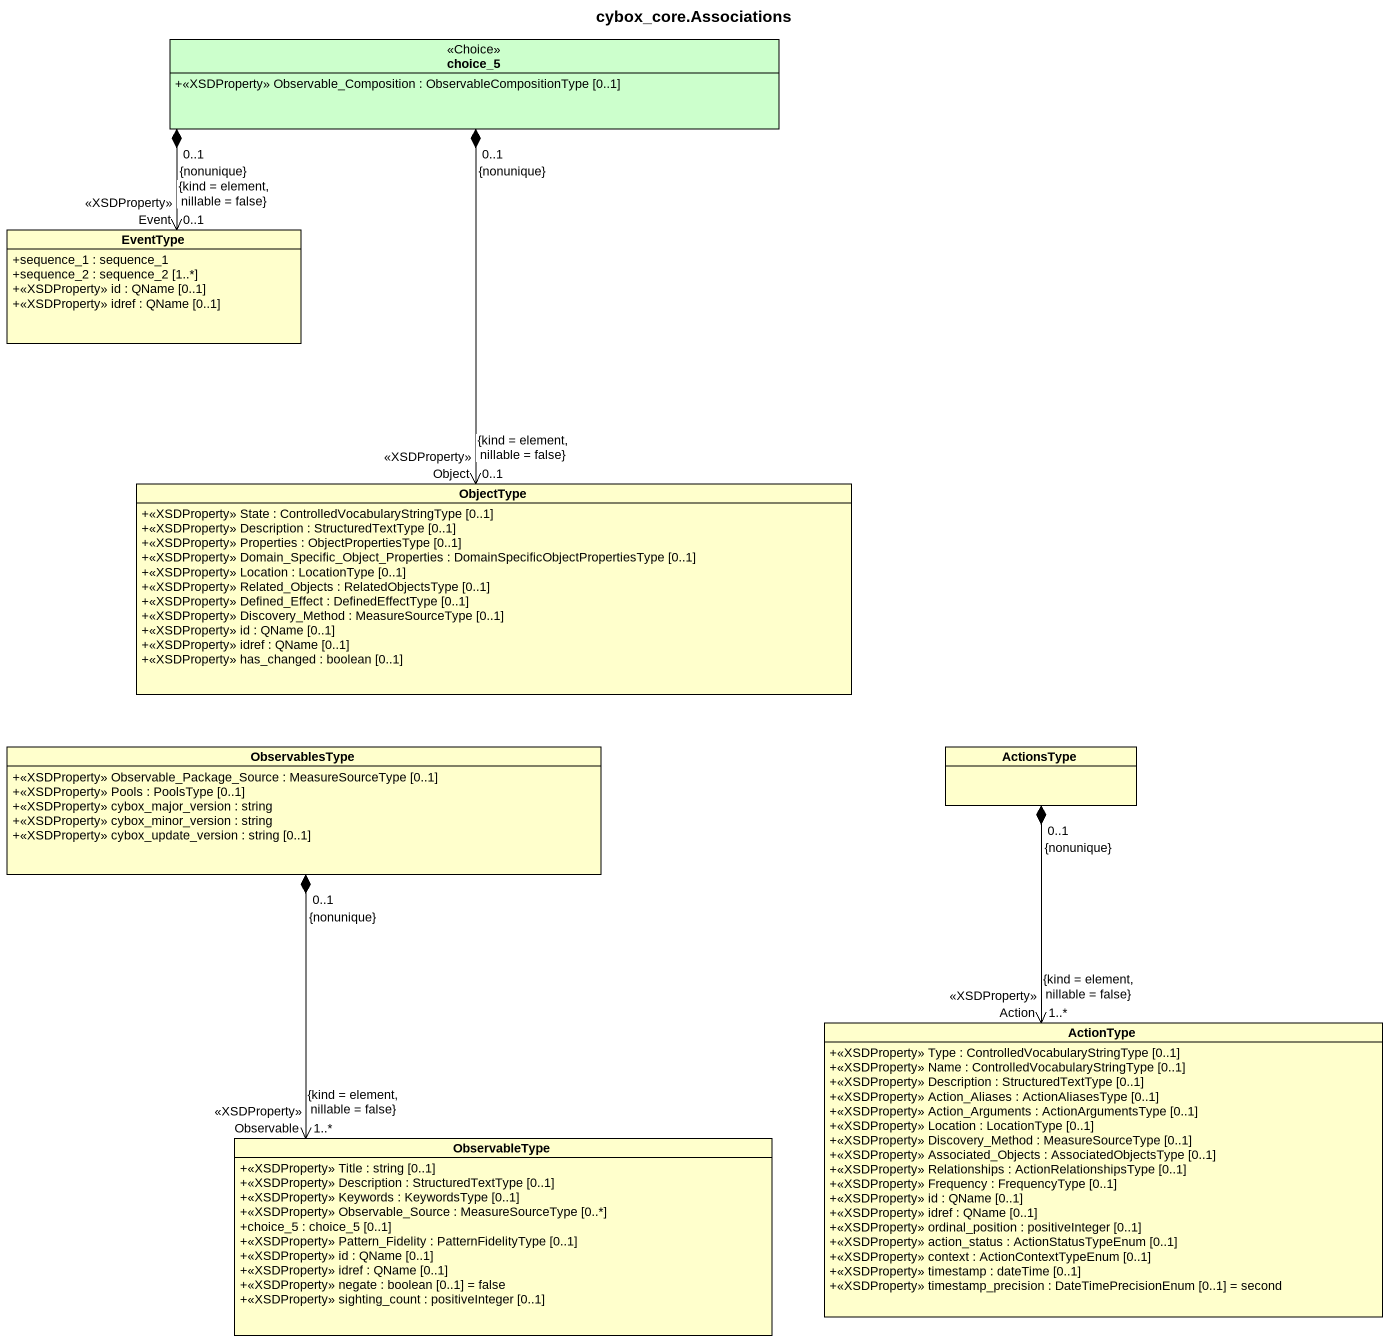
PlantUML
@startuml
title cybox_core.Associations
hide circle
hide empty members
skinparam classAttributeIconSize 0
class choice_5 <<Choice>> #CCFFCC {
  +<<XSDProperty>> Observable_Composition : ObservableCompositionType [0..1]
}
class EventType {
  +sequence_1 : sequence_1
  +sequence_2 : sequence_2 [1..*]
  +<<XSDProperty>> id : QName [0..1]
  +<<XSDProperty>> idref : QName [0..1]
}
class ObjectType {
  +<<XSDProperty>> State : ControlledVocabularyStringType [0..1]
  +<<XSDProperty>> Description : StructuredTextType [0..1]
  +<<XSDProperty>> Properties : ObjectPropertiesType [0..1]
  +<<XSDProperty>> Domain_Specific_Object_Properties : DomainSpecificObjectPropertiesType [0..1]
  +<<XSDProperty>> Location : LocationType [0..1]
  +<<XSDProperty>> Related_Objects : RelatedObjectsType [0..1]
  +<<XSDProperty>> Defined_Effect : DefinedEffectType [0..1]
  +<<XSDProperty>> Discovery_Method : MeasureSourceType [0..1]
  +<<XSDProperty>> id : QName [0..1]
  +<<XSDProperty>> idref : QName [0..1]
  +<<XSDProperty>> has_changed : boolean [0..1]
}
class ObservablesType {
  +<<XSDProperty>> Observable_Package_Source : MeasureSourceType [0..1]
  +<<XSDProperty>> Pools : PoolsType [0..1]
  +<<XSDProperty>> cybox_major_version : string
  +<<XSDProperty>> cybox_minor_version : string
  +<<XSDProperty>> cybox_update_version : string [0..1]
}
class ActionsType
class ActionType {
  +<<XSDProperty>> Type : ControlledVocabularyStringType [0..1]
  +<<XSDProperty>> Name : ControlledVocabularyStringType [0..1]
  +<<XSDProperty>> Description : StructuredTextType [0..1]
  +<<XSDProperty>> Action_Aliases : ActionAliasesType [0..1]
  +<<XSDProperty>> Action_Arguments : ActionArgumentsType [0..1]
  +<<XSDProperty>> Location : LocationType [0..1]
  +<<XSDProperty>> Discovery_Method : MeasureSourceType [0..1]
  +<<XSDProperty>> Associated_Objects : AssociatedObjectsType [0..1]
  +<<XSDProperty>> Relationships : ActionRelationshipsType [0..1]
  +<<XSDProperty>> Frequency : FrequencyType [0..1]
  +<<XSDProperty>> id : QName [0..1]
  +<<XSDProperty>> idref : QName [0..1]
  +<<XSDProperty>> ordinal_position : positiveInteger [0..1]
  +<<XSDProperty>> action_status : ActionStatusTypeEnum [0..1]
  +<<XSDProperty>> context : ActionContextTypeEnum [0..1]
  +<<XSDProperty>> timestamp : dateTime [0..1]
  +<<XSDProperty>> timestamp_precision : DateTimePrecisionEnum [0..1] = second
}
class ObservableType {
  +<<XSDProperty>> Title : string [0..1]
  +<<XSDProperty>> Description : StructuredTextType [0..1]
  +<<XSDProperty>> Keywords : KeywordsType [0..1]
  +<<XSDProperty>> Observable_Source : MeasureSourceType [0..*]
  +choice_5 : choice_5 [0..1]
  +<<XSDProperty>> Pattern_Fidelity : PatternFidelityType [0..1]
  +<<XSDProperty>> id : QName [0..1]
  +<<XSDProperty>> idref : QName [0..1]
  +<<XSDProperty>> negate : boolean [0..1] = false
  +<<XSDProperty>> sighting_count : positiveInteger [0..1]
}
choice_5 "0..1\n{nonunique}" *--> "Event\n<<XSDProperty>>\n0..1\n{kind = element, nillable = false}" EventType
choice_5 "0..1\n{nonunique}" *--> "Object\n<<XSDProperty>>\n0..1\n{kind = element, nillable = false}" ObjectType
ObservablesType "0..1\n{nonunique}" *--> "Observable\n<<XSDProperty>>\n1..*\n{kind = element, nillable = false}" ObservableType
ActionsType "0..1\n{nonunique}" *--> "Action\n<<XSDProperty>>\n1..*\n{kind = element, nillable = false}" ActionType
@enduml
